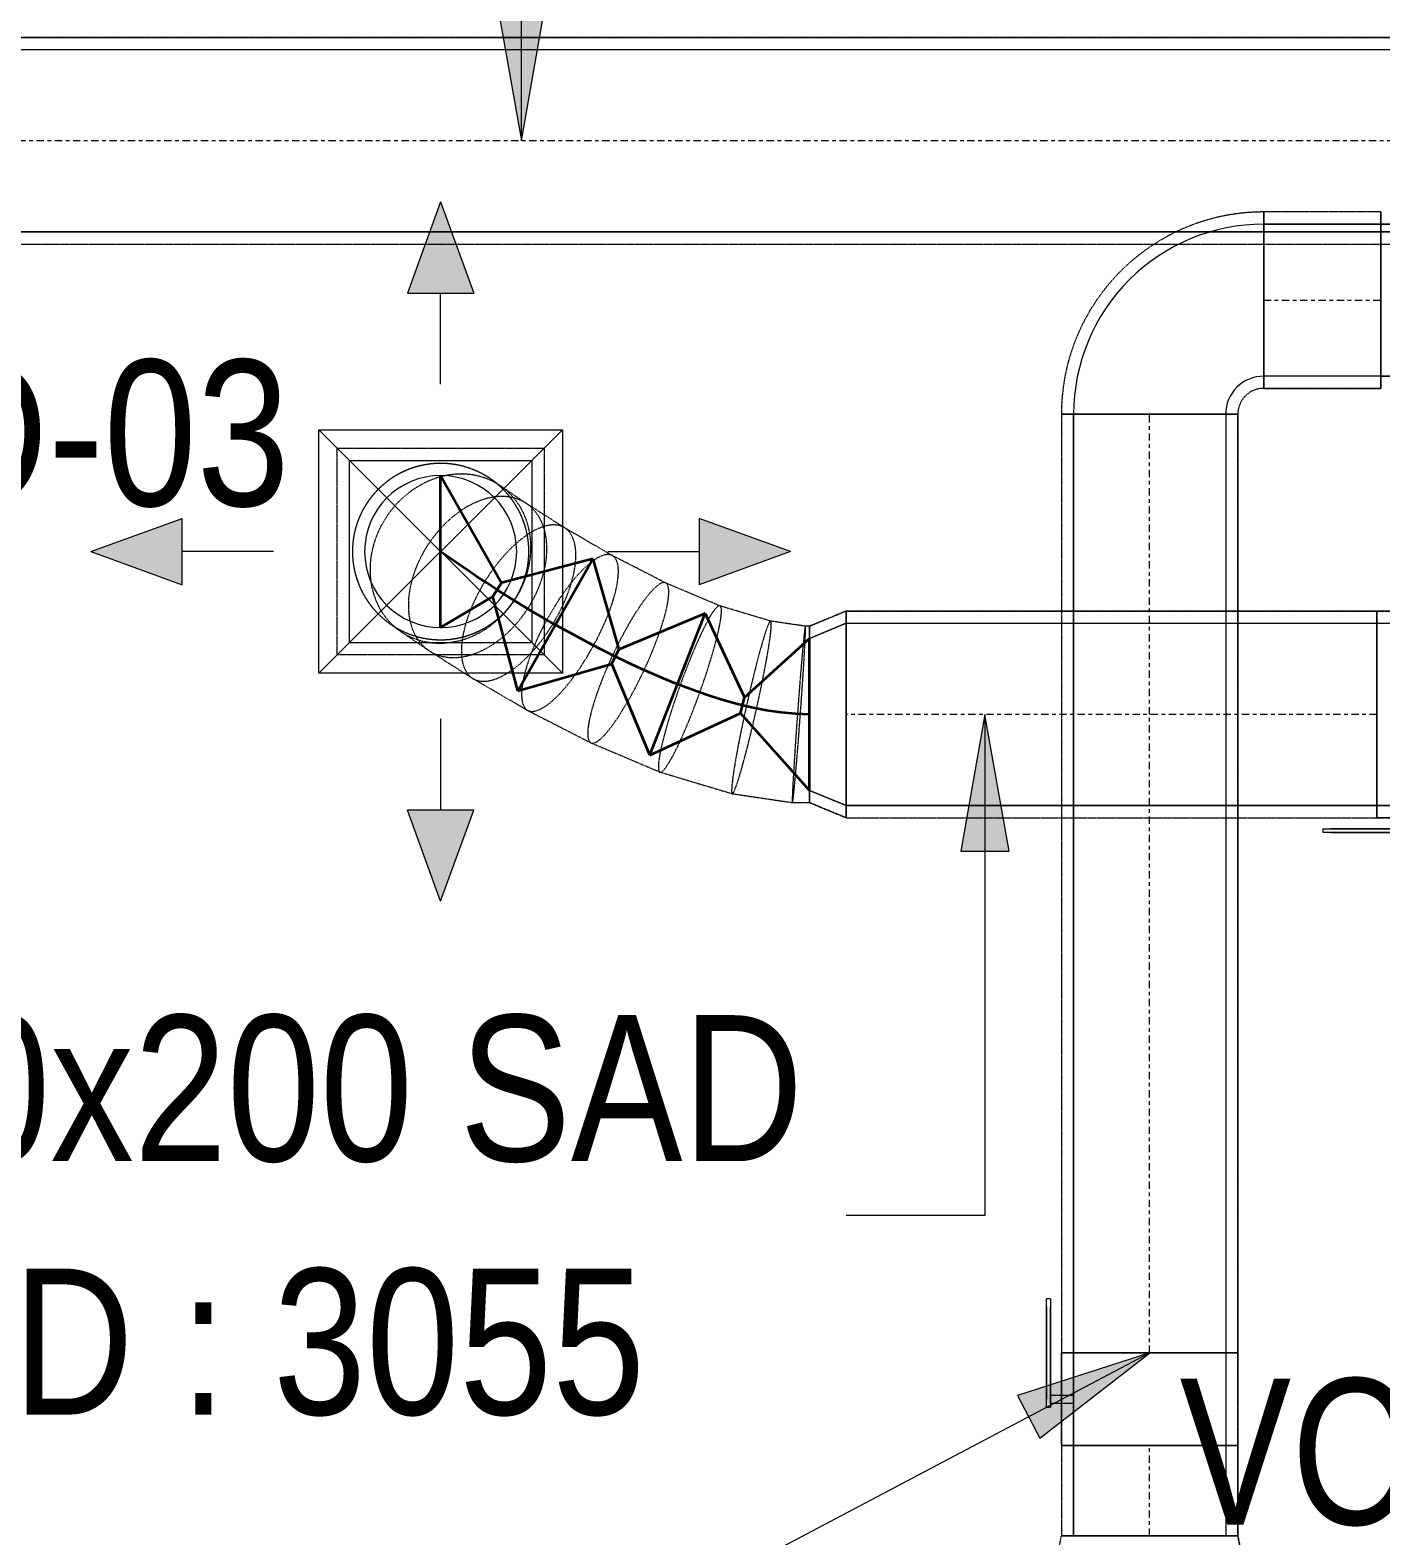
# Model space of a CAD drawing. Header units: inches. Extents: x -83664 to 20107, y -47222 to 19398.
# Drawn here: x -8122 to -5902, y -5549 to -3073 of the extents above; entities that cross this region are included whole.
import ezdxf

# ---------------------------------------------------------------- set-up
doc = ezdxf.new("R2010")
doc.units = ezdxf.units.IN
doc.header["$MEASUREMENT"] = 0
doc.linetypes.add('Center', pattern=[29.999999, 12, -6, 6, -6])
doc.linetypes.add('Hidden 0_50', pattern=[1.0584, 0.5292, -0.5292])
for name, color, linetype, lineweight in [('A-DETL-GENF', 7, 'Continuous', 9), ('G-ANNO-TEXT', 7, 'Continuous', 9), ('M-HVAC-CDFF', 7, 'Continuous', 9), ('M-HVAC-DUCT-CNTR', 7, 'Center', 9), ('M-HVAC-DUCT-IDEN', 7, 'Continuous', 18)]:
    doc.layers.add(name, color=color, linetype=linetype, lineweight=lineweight)
doc.layers.add('M-HVAC-DUCT', color=7, linetype='Continuous', lineweight=9, true_color=0xffe97f)
doc.layers.add('M-HVAC-DUCT-PATT', color=7, linetype='Continuous', lineweight=35, true_color=0x007f00)
doc.styles.add('Arial Narrow_21', font='ARIALN.TTF', dxfattribs={"height": 240})

# ---------------------------------------------------------------- blocks, each defined once
blk = doc.blocks.new('GCE-AT-Supply Air Rectangular Diffuser - 300x300-6788639-FIRST FLOOR AC CONDITIONING LAYOUT - PART A')
at = {"layer": 'A-DETL-GENF', "true_color": 0xff7f00}
for points in [[(54.6, 425), (0, 575), (-54.6, 425)], [(-425, -54.6), (-425, 54.6), (-575, 0)], [(425, -54.6), (575, 0), (425, 54.6)], [(0, -575), (54.6, -425), (-54.6, -425)]]:
    blk.add_hatch(color=30, dxfattribs=at).paths.add_polyline_path(points)
at = {"layer": 'A-DETL-GENF', "color": 30, "true_color": 0xff7f00}
for p, q in [((0, 575), (-54.6, 425)), ((0, 575), (54.6, 425)), ((-54.6, 425), (54.6, 425)), ((0, 275), (0, 425)), ((-200, -200), (200, 200)), ((-200, 200), (200, -200)), ((-200, -200), (-200, 200)), ((-200, 200), (200, 200)), ((200, 200), (200, -200)), ((-575, 0), (-425, 54.6)), ((-425, -54.6), (-425, 54.6)), ((425, 54.6), (425, -54.6)), ((575, 0), (425, 54.6)), ((-575, 0), (-425, -54.6)), ((275, 0), (425, 0)), ((-275, 0), (-425, 0)), ((575, 0), (425, -54.6)), ((200, -200), (-200, -200)), ((0, -275), (0, -425)), ((54.6, -425), (-54.6, -425)), ((0, -575), (-54.6, -425)), ((0, -575), (54.6, -425))]:
    blk.add_line(p, q, dxfattribs=at)
blk = doc.blocks.new('M_Rectangular to Round Transition - Angle - 45 Degree-7442407-FIRST FLOOR AC CONDITIONING LAYOUT - PART A')
at = {"layer": 'M-HVAC-DUCT', "color": 30, "true_color": 0xff7f00}
for p, q in [((0, 150), (60.4, 125)), ((60.4, 125), (0, 150)), ((0, 150), (0, -150)), ((0, -150), (0, 150)), ((60.4, 0), (60.4, 125)), ((60.4, 0), (60.4, 125)), ((60.4, -125), (60.4, 0)), ((60.4, -125), (60.4, 0)), ((0, -150), (60.4, -125)), ((60.4, -125), (0, -150))]:
    blk.add_line(p, q, dxfattribs=at)
blk = doc.blocks.new('M_Rectangular to Round Transition - Angle - 45 Degree-7600494-FIRST FLOOR AC CONDITIONING LAYOUT - PART A')
at = {"layer": 'M-HVAC-DUCT', "color": 30, "true_color": 0xff7f00}
for p, q in [((160335, 87412.4), (160335, 87712.4)), ((160335, 87712.4), (160635, 87712.4)), ((160635, 87712.4), (160635, 87412.4)), ((160635, 87412.4), (160335, 87412.4))]:
    blk.add_line(p, q, dxfattribs=at)
for start, end in [(90, 180), (0, 90), (180, 270), (270, 0)]:
    blk.add_arc((160485, 87562.4), 125, start, end, dxfattribs=at)
blk = doc.blocks.new('TEMW-ME-DMP-Volume Control Damper - Standard-7399628-FIRST FLOOR AC CONDITIONING LAYOUT - PART A')
at = {"layer": 'M-HVAC-DUCT', "color": 30, "true_color": 0xff7f00}
for p, q in [((-165.1, 188.1), (-165.1, 194.4)), ((-152.4, 194.4), (-165.1, 194.4)), ((-165.1, 188.1), (-152.4, 188.1)), ((0, 194.4), (-152.4, 194.4)), ((-152.4, 194.4), (0, 194.4)), ((0, 188.1), (-152.4, 188.1)), ((-152.4, 188.1), (0, 188.1)), ((-6.4, 150), (-6.4, 188.1)), ((6.3, 188.1), (-6.4, 188.1)), ((6.3, 188.1), (-6.4, 188.1)), ((12.7, 194.4), (0, 194.4)), ((0, 188.1), (12.7, 188.1)), ((6.3, 188.1), (6.3, 150)), ((12.7, 194.4), (12.7, 188.1)), ((-76.2, 150), (-76.2, -150)), ((-76.2, -150), (-76.2, 150)), ((76.2, 150), (-76.2, 150)), ((-76.2, 150), (76.2, 150)), ((-76.2, 150), (76.2, 150)), ((-6.4, 150), (6.3, 150)), ((-6.4, 150), (6.3, 150)), ((76.2, 150), (76.2, -150)), ((76.2, -150), (76.2, 150)), ((-76.2, -150), (76.2, -150)), ((-76.2, -150), (76.2, -150)), ((-76.2, -150), (76.2, -150))]:
    blk.add_line(p, q, dxfattribs=at)
blk = doc.blocks.new('M_Rectangular Elbow - Radius - 0_75 W-7399454-FIRST FLOOR AC CONDITIONING LAYOUT - PART A')
at = {"layer": 'M-HVAC-DUCT', "color": 6, "true_color": 0xff00ff}
for p, q in [((-125, 187.5), (125, 187.5)), ((125, 187.5), (-125, 187.5)), ((-187.5, 125), (-187.5, -125)), ((-187.5, -125), (-187.5, 125))]:
    blk.add_line(p, q, dxfattribs=at)
for radius in [62.5, 62.5, 312.5, 312.5]:
    blk.add_arc((-187.5, 187.5), radius, 270, 0, dxfattribs=at)
blk = doc.blocks.new('M_Rectangular to Round Transition - Angle - 45 Degree-7596063-FIRST FLOOR AC CONDITIONING LAYOUT - PART A')
at = {"layer": 'M-HVAC-DUCT', "color": 6, "true_color": 0xff00ff}
for p, q in [((0, 125), (62.5, 125)), ((62.5, 125), (0, 125)), ((0, 125), (0, -125)), ((0, -125), (0, 125)), ((62.5, 0), (62.5, 125)), ((62.5, 0), (62.5, 125)), ((62.5, -125), (62.5, 0)), ((62.5, -125), (62.5, 0)), ((0, -125), (62.5, -125)), ((62.5, -125), (0, -125))]:
    blk.add_line(p, q, dxfattribs=at)
blk = doc.blocks.new('TEMW-ME-DMP-Volume Control Damper - Standard-7399624-FIRST FLOOR AC CONDITIONING LAYOUT - PART A')
at = {"layer": 'M-HVAC-DUCT', "color": 6, "true_color": 0xff00ff}
for p, q in [((-165.1, 163.1), (-165.1, 169.45)), ((-152.4, 169.45), (-165.1, 169.45)), ((-165.1, 163.1), (-152.4, 163.1)), ((0, 169.45), (-152.4, 169.45)), ((-152.4, 169.45), (0, 169.45)), ((0, 163.1), (-152.4, 163.1)), ((-152.4, 163.1), (0, 163.1)), ((-6.35, 125), (-6.35, 163.1)), ((6.35, 163.1), (-6.35, 163.1)), ((6.35, 163.1), (-6.35, 163.1)), ((12.7, 169.45), (0, 169.45)), ((0, 163.1), (12.7, 163.1)), ((6.35, 163.1), (6.35, 125)), ((12.7, 169.45), (12.7, 163.1)), ((-76.2, 125), (-76.2, -125)), ((-76.2, -125), (-76.2, 125)), ((76.2, 125), (-76.2, 125)), ((-76.2, 125), (76.2, 125)), ((-76.2, 125), (76.2, 125)), ((-6.35, 125), (6.35, 125)), ((-6.35, 125), (6.35, 125)), ((76.2, 125), (76.2, -125)), ((76.2, -125), (76.2, 125)), ((-76.2, -125), (76.2, -125)), ((-76.2, -125), (76.2, -125)), ((-76.2, -125), (76.2, -125))]:
    blk.add_line(p, q, dxfattribs=at)
blk = doc.blocks.new('TEMW-SMBZ-HO-BM-HVAC-00002_rvt-1-FIRST FLOOR AC CONDITIONING LAYOUT - PART A')
at = {"layer": 'M-HVAC-DUCT', "color": 6, "linetype": 'Hidden 0_50', "true_color": 0xff00ff}
for p, q in [((146716.8, 95287.1), (138796.8, 95287.1)), ((138796.8, 95287.1), (146716.8, 95287.1)), ((145362, 94710), (145362, 95000)), ((145362, 95000), (145362, 94710)), ((145554.5, 95000), (145362, 95000)), ((145554.5, 95000), (145362, 95000)), ((145362, 94710), (145362, 95000)), ((145362, 95000), (145362, 94710)), ((145554.5, 94710), (145554.5, 95000)), ((145554.5, 95000), (145554.5, 94710)), ((145554.5, 94710), (145554.5, 95000)), ((145554.5, 95000), (145554.5, 94710)), ((138796.8, 94947.1), (146716.8, 94947.1)), ((138796.8, 94947.1), (146716.8, 94947.1)), ((145362, 94710), (145554.5, 94710)), ((145554.5, 94710), (145362, 94710)), ((145319.5, 94667.5), (145029.5, 94667.5)), ((145029.5, 94667.5), (145319.5, 94667.5)), ((145029.5, 94667.5), (145029.5, 93124)), ((145029.5, 94667.5), (145029.5, 93124)), ((145029.5, 94667.5), (145319.5, 94667.5)), ((145319.5, 94667.5), (145029.5, 94667.5)), ((145319.5, 93124), (145319.5, 94667.5)), ((145319.5, 94667.5), (145319.5, 93124)), ((145319.5, 93124), (145029.5, 93124)), ((145029.5, 93124), (145319.5, 93124)), ((145319.5, 93124), (145029.5, 93124)), ((145029.5, 93124), (145029.5, 92971.6)), ((145029.5, 92971.6), (145029.5, 93124)), ((145029.5, 93124), (145319.5, 93124)), ((145319.5, 92971.6), (145319.5, 93124)), ((145319.5, 93124), (145319.5, 92971.6)), ((145029.5, 92971.6), (145319.5, 92971.6)), ((145319.5, 92971.6), (145029.5, 92971.6)), ((145319.5, 92971.6), (145029.5, 92971.6)), ((145029.5, 92971.6), (145319.5, 92971.6)), ((145029.5, 92971.6), (145029.5, 92823.2)), ((145029.5, 92971.6), (145029.5, 92823.2)), ((145319.5, 92823.2), (145319.5, 92971.6)), ((145319.5, 92971.6), (145319.5, 92823.2)), ((144954.5, 92448.2), (145029.5, 92823.2)), ((144954.5, 92448.2), (145029.5, 92823.2)), ((145319.5, 92823.2), (145029.5, 92823.2)), ((145029.5, 92823.2), (145319.5, 92823.2)), ((145319.5, 92823.2), (145029.5, 92823.2)), ((145029.5, 92823.2), (145319.5, 92823.2)), ((145394.5, 92448.2), (145319.5, 92823.2)), ((145319.5, 92823.2), (145394.5, 92448.2))]:
    blk.add_line(p, q, dxfattribs=at)
at = {"layer": 'M-HVAC-DUCT', "color": 6, "true_color": 0xff00ff}
for p, q in [((138796.8, 95267.1), (146716.8, 95267.1)), ((138796.8, 95267.1), (146716.8, 95267.1)), ((145362, 94980), (145362, 94730)), ((145362, 94730), (145362, 94980)), ((145362, 94980), (145554.5, 94980)), ((145554.5, 94980), (145362, 94980)), ((145554.5, 94980), (145554.5, 94730)), ((145554.5, 94730), (145554.5, 94980)), ((146716.8, 94967.1), (138796.8, 94967.1)), ((138796.8, 94967.1), (146716.8, 94967.1)), ((145554.5, 94730), (145362, 94730)), ((145554.5, 94730), (145362, 94730)), ((145049.5, 94667.5), (145299.5, 94667.5)), ((145299.5, 94667.5), (145049.5, 94667.5)), ((145049.5, 93124), (145049.5, 94667.5)), ((145049.5, 94667.5), (145049.5, 93124)), ((145299.5, 94667.5), (145299.5, 93124)), ((145299.5, 94667.5), (145299.5, 93124)), ((145049.5, 93124), (145299.5, 93124)), ((145299.5, 93124), (145049.5, 93124)), ((145049.5, 92971.6), (145299.5, 92971.6)), ((145299.5, 92971.6), (145049.5, 92971.6)), ((145049.5, 92823.2), (145049.5, 92971.6)), ((145049.5, 92971.6), (145049.5, 92823.2)), ((145299.5, 92971.6), (145299.5, 92823.2)), ((145299.5, 92971.6), (145299.5, 92823.2)), ((145049.5, 92823.2), (145299.5, 92823.2)), ((145299.5, 92823.2), (145049.5, 92823.2))]:
    blk.add_line(p, q, dxfattribs=at)
at = {"layer": 'M-HVAC-DUCT', "color": 30, "linetype": 'Hidden 0_50', "true_color": 0xff7f00}
for p, q in [((143839.1, 94611.6), (144179.1, 94611.6)), ((143839.1, 94271.6), (143839.1, 94611.6)), ((144179.1, 94611.6), (144179.1, 94271.6)), ((144109, 94548.4), (144093.2, 94559.7)), ((144150.4, 94520.4), (144107.1, 94549.8)), ((144213.2, 94480.5), (144148.7, 94521.5)), ((144291.6, 94434.8), (144212.2, 94481.1)), ((144379.1, 94390), (144291, 94435.2)), ((144468.1, 94352.3), (144378.7, 94390.1)), ((144551.6, 94327.3), (144467.9, 94352.4)), ((144608.6, 94318.9), (144551.5, 94327.3)), ((144675.7, 94343.9), (144615.3, 94318.9)), ((144615.3, 94318.9), (144675.7, 94343.9)), ((144675.7, 94343.9), (144675.7, 94003.9)), ((144675.7, 94003.9), (144675.7, 94343.9)), ((145548.1, 94343.9), (144675.7, 94343.9)), ((144675.7, 94343.9), (145548.1, 94343.9)), ((144675.7, 94343.9), (144675.7, 94003.9)), ((144675.7, 94003.9), (144675.7, 94343.9)), ((145548.1, 94343.9), (145548.1, 94003.9)), ((145548.1, 94003.9), (145548.1, 94343.9)), ((145700.5, 94343.9), (145548.1, 94343.9)), ((145548.1, 94343.9), (145548.1, 94003.9)), ((145548.1, 94003.9), (145548.1, 94343.9)), ((145548.1, 94343.9), (145700.5, 94343.9)), ((143925, 94323.5), (143941.5, 94311.7)), ((143943.4, 94310.4), (143989.4, 94279.1)), ((144615.3, 94318.9), (144608.6, 94318.9)), ((144615.3, 94028.9), (144615.3, 94318.9)), ((144615.3, 94028.9), (144615.3, 94318.9)), ((144615.3, 94318.9), (144615.3, 94173.9)), ((144615.3, 94318.9), (144615.3, 94173.9)), ((143991, 94278.1), (144061.4, 94233.3)), ((144179.1, 94271.6), (143839.1, 94271.6)), ((144062.4, 94232.7), (144151.8, 94180.7)), ((144152.4, 94180.3), (144255.8, 94127.3)), ((144615.3, 94173.9), (144615.3, 94028.9)), ((144615.3, 94173.9), (144615.3, 94028.9)), ((144256.2, 94127.1), (144369.5, 94079.2)), ((144369.7, 94079.1), (144488.4, 94043.5)), ((144488.5, 94043.5), (144587.3, 94028.9)), ((144587.3, 94028.9), (144615.3, 94028.9)), ((144675.7, 94003.9), (144615.3, 94028.9)), ((144615.3, 94028.9), (144675.7, 94003.9)), ((144675.7, 94003.9), (145548.1, 94003.9)), ((144675.7, 94003.9), (145548.1, 94003.9)), ((145548.1, 94003.9), (145700.5, 94003.9)), ((145700.5, 94003.9), (145548.1, 94003.9))]:
    blk.add_line(p, q, dxfattribs=at)
at = {"layer": 'M-HVAC-DUCT', "color": 30, "true_color": 0xff7f00}
for p, q in [((144675.7, 94023.9), (144675.7, 94323.9)), ((144675.7, 94323.9), (144675.7, 94023.9)), ((144675.7, 94323.9), (145548.1, 94323.9)), ((144675.7, 94323.9), (145548.1, 94323.9)), ((145548.1, 94023.9), (145548.1, 94323.9)), ((145548.1, 94323.9), (145548.1, 94023.9)), ((145548.1, 94023.9), (144675.7, 94023.9)), ((144675.7, 94023.9), (145548.1, 94023.9))]:
    blk.add_line(p, q, dxfattribs=at)
at = {"layer": 'M-HVAC-DUCT', "color": 6, "linetype": 'Hidden 0_50', "true_color": 0xff00ff}
for radius in [332.5, 332.5, 42.5, 42.5]:
    blk.add_arc((145362, 94667.5), radius, 90, 180, dxfattribs=at)
at = {"layer": 'M-HVAC-DUCT', "color": 30, "linetype": 'Hidden 0_50', "true_color": 0xff7f00}
for start, end in [(60.9587, 240.9587), (90, 180), (0, 90), (240.9587, 60.9587), (180, 270), (270, 0)]:
    blk.add_arc((144009.1, 94441.6), 145, start, end, dxfattribs=at)
for points in [[(144079.5, 94568.4), (144068.4, 94574.5), (144044.7, 94583.9), (144006.6, 94588.2), (143968.8, 94582.6), (143933.6, 94567.4), (143903.7, 94543.6), (143880.9, 94512.8), (143866.8, 94477.2), (143862.4, 94439.1), (143868.1, 94401.3), (143883.3, 94366.1), (143907.1, 94336.2), (143927.6, 94321), (143938.7, 94314.8)], [(144097.1, 94555.8), (144087.4, 94561), (144066.4, 94568.4), (144032, 94570.2), (143997.2, 94562.4), (143964.3, 94545.5), (143935.5, 94520.8), (143912.9, 94490), (143897.9, 94455), (143891.6, 94418.4), (143894.4, 94382.5), (143906.2, 94349.9), (143926, 94322.7), (143943.7, 94309.5), (143953.4, 94304.3)], [(143938.7, 94314.8), (143949.8, 94308.7), (143973.5, 94299.3), (144011.5, 94294.9), (144049.4, 94300.6), (144084.5, 94315.8), (144114.5, 94339.6), (144137.3, 94370.4), (144151.4, 94406), (144155.7, 94444), (144150.1, 94481.9), (144134.9, 94517), (144111, 94547), (144090.6, 94562.2), (144079.5, 94568.4)], [(143953.4, 94304.3), (143963.1, 94299.2), (143984.1, 94291.7), (144018.5, 94290), (144053.3, 94297.8), (144086.2, 94314.6), (144114.9, 94339.3), (144137.6, 94370.2), (144152.5, 94405.2), (144158.8, 94441.8), (144156, 94477.7), (144144.3, 94510.3), (144124.5, 94537.5), (144106.8, 94550.7), (144097.1, 94555.8)], [(144142.6, 94524.9), (144134.9, 94528.7), (144118, 94533.4), (144089.2, 94531.3), (144059.2, 94520.3), (144029.9, 94501), (144003.3, 94474.8), (143981.2, 94443.6), (143965.2, 94409.3), (143956.3, 94374.4), (143955.2, 94341.2), (143961.9, 94312), (143975.9, 94288.8), (143989.5, 94278.4), (143997.2, 94274.6)], [(143997.2, 94274.6), (144004.9, 94270.8), (144021.8, 94266.2), (144050.6, 94268.2), (144080.6, 94279.3), (144109.9, 94298.5), (144136.5, 94324.7), (144158.5, 94356), (144174.5, 94390.2), (144183.4, 94425.1), (144184.5, 94458.3), (144177.9, 94487.5), (144163.8, 94510.7), (144150.2, 94521.1), (144142.6, 94524.9)], [(144209, 94482.7), (144203.6, 94485), (144191.4, 94486.7), (144169.2, 94480.4), (144144.9, 94465.7), (144120.1, 94443.6), (144096.5, 94415.6), (144075.6, 94383.5), (144058.9, 94349.7), (144047.6, 94316.3), (144042.4, 94285.8), (144043.6, 94260), (144051.3, 94240.9), (144060.3, 94233.4), (144065.6, 94231.1)], [(144065.6, 94231.1), (144070.9, 94228.8), (144083.2, 94227.1), (144105.3, 94233.4), (144129.6, 94248.1), (144154.4, 94270.2), (144178.1, 94298.2), (144199, 94330.3), (144215.6, 94364.1), (144226.9, 94397.5), (144232.2, 94428), (144230.9, 94453.8), (144223.3, 94472.9), (144214.3, 94480.4), (144209, 94482.7)], [(144289.5, 94435.8), (144285.8, 94437.2), (144277, 94436.9), (144260, 94427.6), (144240.3, 94410.2), (144219.4, 94385.8), (144198.7, 94356.1), (144179.5, 94323.1), (144163.2, 94289), (144150.9, 94256.2), (144143.4, 94227), (144141.3, 94203.2), (144144.6, 94186.6), (144150.3, 94181), (144154, 94179.7)], [(144154, 94179.7), (144157.6, 94178.3), (144166.4, 94178.7), (144183.5, 94187.9), (144203.1, 94205.3), (144224, 94229.7), (144244.7, 94259.4), (144263.9, 94292.5), (144280.2, 94326.5), (144292.5, 94359.3), (144300, 94388.5), (144302.2, 94412.3), (144298.8, 94428.9), (144293.1, 94434.5), (144289.5, 94435.8)], [(144378.1, 94390.4), (144375.6, 94391.1), (144369.4, 94389.4), (144356.5, 94378.1), (144340.9, 94358.6), (144323.7, 94332.2), (144306.1, 94300.9), (144289.3, 94266.7), (144274.4, 94231.9), (144262.4, 94199), (144254.2, 94170.1), (144250.3, 94147.2), (144251, 94132), (144254.4, 94127.5), (144256.9, 94126.8)], [(144256.9, 94126.8), (144259.3, 94126.1), (144265.5, 94127.8), (144278.4, 94139.2), (144294, 94158.7), (144311.2, 94185), (144328.8, 94216.3), (144345.6, 94250.5), (144360.5, 94285.3), (144372.5, 94318.3), (144380.7, 94347.1), (144384.6, 94370), (144383.9, 94385.3), (144380.5, 94389.7), (144378.1, 94390.4)], [(144467.7, 94352.4), (144466.2, 94352.8), (144462.1, 94350.2), (144453, 94337.2), (144441.5, 94316), (144428.5, 94287.9), (144414.9, 94254.9), (144401.5, 94219.2), (144389.3, 94183.3), (144379.1, 94149.6), (144371.6, 94120.4), (144367.3, 94097.7), (144366.5, 94083.1), (144368.4, 94079.3), (144369.9, 94079)], [(144369.9, 94079), (144371.4, 94078.7), (144375.5, 94081.3), (144384.6, 94094.2), (144396.1, 94115.5), (144409.1, 94143.6), (144422.7, 94176.6), (144436.1, 94212.2), (144448.3, 94248.1), (144458.5, 94281.8), (144466, 94311), (144470.3, 94333.7), (144471.1, 94348.4), (144469.2, 94352.1), (144467.7, 94352.4)], [(144551.5, 94327.3), (144550.7, 94327.4), (144548.5, 94324.3), (144543.2, 94310.2), (144536.4, 94287.6), (144528.4, 94258), (144519.8, 94223.5), (144511.3, 94186.3), (144503.3, 94149.2), (144496.5, 94114.4), (144491.3, 94084.6), (144488.1, 94061.6), (144487, 94047), (144487.7, 94043.6), (144488.5, 94043.5)], [(144488.5, 94043.5), (144489.3, 94043.4), (144491.5, 94046.5), (144496.8, 94060.6), (144503.6, 94083.3), (144511.6, 94112.8), (144520.2, 94147.4), (144528.7, 94184.5), (144536.7, 94221.7), (144543.5, 94256.4), (144548.7, 94286.3), (144551.9, 94309.3), (144553, 94323.8), (144552.2, 94327.3), (144551.5, 94327.3)], [(144608.6, 94318.9), (144608.4, 94318.9), (144607.7, 94315.6), (144606.1, 94300.9), (144603.8, 94277.6), (144601.2, 94247.2), (144598.4, 94211.9), (144595.5, 94173.9), (144592.8, 94136), (144590.5, 94100.6), (144588.6, 94070.2), (144587.4, 94046.9), (144586.9, 94032.2), (144587.1, 94028.9), (144587.3, 94028.9)], [(144587.3, 94028.9), (144587.6, 94028.9), (144588.2, 94032.2), (144589.9, 94046.9), (144592.1, 94070.2), (144594.7, 94100.6), (144597.6, 94136), (144600.4, 94173.9), (144603.1, 94211.9), (144605.5, 94247.2), (144607.3, 94277.6), (144608.5, 94300.9), (144609, 94315.6), (144608.8, 94318.9), (144608.6, 94318.9)]]:
    blk.add_open_spline(points, degree=3, dxfattribs=at)
at = {"layer": 'M-HVAC-DUCT-CNTR', "color": 6, "true_color": 0xff00ff}
for p, q in [((146716.8, 95117.1), (138796.8, 95117.1)), ((145362, 94855), (145554.5, 94855)), ((145174.5, 93124), (145174.5, 94667.5)), ((145174.5, 92823.2), (145174.5, 92971.6))]:
    blk.add_line(p, q, dxfattribs=at)
at = {"layer": 'M-HVAC-DUCT-CNTR', "color": 30, "true_color": 0xff7f00}
blk.add_line((145548.1, 94173.9), (144675.7, 94173.9), dxfattribs=at)
at = {"layer": 'M-HVAC-DUCT-CNTR', "color": 30, "linetype": 'Continuous', "lineweight": 35, "true_color": 0xff7f00}
blk.add_open_spline([(144615.3, 94173.9), (144374, 94173.9), (144009.1, 94441.6), (144009.1, 94441.6)], degree=3, dxfattribs=at)
at = {"layer": 'M-HVAC-DUCT-PATT', "color": 30, "true_color": 0xff7f00}
for p, q in [((144009.1, 94316.6), (144009.1, 94566.6)), ((144009.1, 94566.6), (144108.9, 94390.2)), ((144259.4, 94429.9), (144108.9, 94390.2)), ((144135.7, 94212.7), (144259.4, 94429.9)), ((144135.7, 94212.7), (144259.4, 94429.9)), ((144259.4, 94429.9), (144302.1, 94280.7)), ((144094.7, 94368), (144108.9, 94390.2)), ((144009.1, 94316.6), (144094.7, 94368)), ((144135.7, 94212.7), (144094.7, 94368)), ((144444.1, 94339.9), (144302.1, 94280.7)), ((144352.9, 94107.1), (144444.1, 94339.9)), ((144352.9, 94107.1), (144444.1, 94339.9)), ((144444.1, 94339.9), (144508.6, 94201.8)), ((144290.5, 94257), (144302.1, 94280.7)), ((144615.3, 94298.9), (144508.6, 94201.8)), ((144615.3, 94048.9), (144615.3, 94298.9)), ((144615.3, 94048.9), (144615.3, 94298.9)), ((144135.7, 94212.7), (144290.5, 94257)), ((144352.9, 94107.1), (144290.5, 94257)), ((144502.2, 94176.2), (144508.6, 94201.8)), ((144352.9, 94107.1), (144502.2, 94176.2)), ((144615.3, 94048.9), (144502.2, 94176.2))]:
    blk.add_line(p, q, dxfattribs=at)
at = {"layer": 'M-HVAC-CDFF', "color": 6, "linetype": 'Hidden 0_50', "lineweight": 9, "true_color": 0xff00ff}
blk.add_blockref('GCE-AT-Supply Air Rectangular Diffuser - 300x300-6788639-FIRST FLOOR AC CONDITIONING LAYOUT - PART A', (144009.1, 94441.6), dxfattribs=at)
at = {"layer": 'M-HVAC-DUCT', "color": 6, "linetype": 'Hidden 0_50', "lineweight": 9, "true_color": 0xff00ff, "rotation": 180}
for name, p in [('M_Rectangular Elbow - Radius - 0_75 W-7399454-FIRST FLOOR AC CONDITIONING LAYOUT - PART A', (145174.5, 94855)), ('M_Rectangular to Round Transition - Angle - 45 Degree-7442407-FIRST FLOOR AC CONDITIONING LAYOUT - PART A', (144675.7, 94173.9))]:
    blk.add_blockref(name, p, dxfattribs=at)
at = {"layer": 'M-HVAC-DUCT', "color": 6, "linetype": 'Hidden 0_50', "lineweight": 9, "true_color": 0xff00ff}
for name, p in [('M_Rectangular to Round Transition - Angle - 45 Degree-7596063-FIRST FLOOR AC CONDITIONING LAYOUT - PART A', (145554.5, 94855)), ('M_Rectangular to Round Transition - Angle - 45 Degree-7600494-FIRST FLOOR AC CONDITIONING LAYOUT - PART A', (-16475.9, 6879.2))]:
    blk.add_blockref(name, p, dxfattribs=at)
at = {"layer": 'M-HVAC-DUCT', "color": 6, "linetype": 'Hidden 0_50', "lineweight": 9, "true_color": 0xff00ff, "extrusion": (0, 0, -1)}
for name, p, rotation in [('TEMW-ME-DMP-Volume Control Damper - Standard-7399628-FIRST FLOOR AC CONDITIONING LAYOUT - PART A', (-145624.3, 94173.9), 180), ('TEMW-ME-DMP-Volume Control Damper - Standard-7399624-FIRST FLOOR AC CONDITIONING LAYOUT - PART A', (-145174.5, 93047.8), 270)]:
    blk.add_blockref(name, p, dxfattribs=dict(at, rotation=rotation))
blk = doc.blocks.new('TEMW-SMBZ-HO-BM-HVAC-00002_rvt-2-FIRST FLOOR AC CONDITIONING LAYOUT - PART A')
at = {"layer": 'M-HVAC-DUCT', "color": 6, "linetype": 'Hidden 0_50', "true_color": 0xff00ff}
for p, q in [((146716.8, 95287.1), (138796.8, 95287.1)), ((138796.8, 95287.1), (146716.8, 95287.1)), ((145362, 94710), (145362, 95000)), ((145362, 95000), (145362, 94710)), ((145554.5, 95000), (145362, 95000)), ((145554.5, 95000), (145362, 95000)), ((145362, 94710), (145362, 95000)), ((145362, 95000), (145362, 94710)), ((145554.5, 94710), (145554.5, 95000)), ((145554.5, 95000), (145554.5, 94710)), ((145554.5, 94710), (145554.5, 95000)), ((145554.5, 95000), (145554.5, 94710)), ((138796.8, 94947.1), (146716.8, 94947.1)), ((138796.8, 94947.1), (146716.8, 94947.1)), ((145362, 94710), (145554.5, 94710)), ((145554.5, 94710), (145362, 94710)), ((145319.5, 94667.5), (145029.5, 94667.5)), ((145029.5, 94667.5), (145319.5, 94667.5)), ((145029.5, 94667.5), (145029.5, 93124)), ((145029.5, 94667.5), (145029.5, 93124)), ((145029.5, 94667.5), (145319.5, 94667.5)), ((145319.5, 94667.5), (145029.5, 94667.5)), ((145319.5, 93124), (145319.5, 94667.5)), ((145319.5, 94667.5), (145319.5, 93124)), ((145319.5, 93124), (145029.5, 93124)), ((145029.5, 93124), (145319.5, 93124)), ((145319.5, 93124), (145029.5, 93124)), ((145029.5, 93124), (145029.5, 92971.6)), ((145029.5, 92971.6), (145029.5, 93124)), ((145029.5, 93124), (145319.5, 93124)), ((145319.5, 92971.6), (145319.5, 93124)), ((145319.5, 93124), (145319.5, 92971.6)), ((145029.5, 92971.6), (145319.5, 92971.6)), ((145319.5, 92971.6), (145029.5, 92971.6)), ((145319.5, 92971.6), (145029.5, 92971.6)), ((145029.5, 92971.6), (145319.5, 92971.6)), ((145029.5, 92971.6), (145029.5, 92823.2)), ((145029.5, 92971.6), (145029.5, 92823.2)), ((145319.5, 92823.2), (145319.5, 92971.6)), ((145319.5, 92971.6), (145319.5, 92823.2)), ((144954.5, 92448.2), (145029.5, 92823.2)), ((144954.5, 92448.2), (145029.5, 92823.2)), ((145319.5, 92823.2), (145029.5, 92823.2)), ((145029.5, 92823.2), (145319.5, 92823.2)), ((145319.5, 92823.2), (145029.5, 92823.2)), ((145029.5, 92823.2), (145319.5, 92823.2)), ((145394.5, 92448.2), (145319.5, 92823.2)), ((145319.5, 92823.2), (145394.5, 92448.2))]:
    blk.add_line(p, q, dxfattribs=at)
at = {"layer": 'M-HVAC-DUCT', "color": 6, "true_color": 0xff00ff}
for p, q in [((138796.8, 95267.1), (146716.8, 95267.1)), ((138796.8, 95267.1), (146716.8, 95267.1)), ((145362, 94980), (145362, 94730)), ((145362, 94730), (145362, 94980)), ((145362, 94980), (145554.5, 94980)), ((145554.5, 94980), (145362, 94980)), ((145554.5, 94980), (145554.5, 94730)), ((145554.5, 94730), (145554.5, 94980)), ((146716.8, 94967.1), (138796.8, 94967.1)), ((138796.8, 94967.1), (146716.8, 94967.1)), ((145554.5, 94730), (145362, 94730)), ((145554.5, 94730), (145362, 94730)), ((145049.5, 94667.5), (145299.5, 94667.5)), ((145299.5, 94667.5), (145049.5, 94667.5)), ((145049.5, 93124), (145049.5, 94667.5)), ((145049.5, 94667.5), (145049.5, 93124)), ((145299.5, 94667.5), (145299.5, 93124)), ((145299.5, 94667.5), (145299.5, 93124)), ((145049.5, 93124), (145299.5, 93124)), ((145299.5, 93124), (145049.5, 93124)), ((145049.5, 92971.6), (145299.5, 92971.6)), ((145299.5, 92971.6), (145049.5, 92971.6)), ((145049.5, 92823.2), (145049.5, 92971.6)), ((145049.5, 92971.6), (145049.5, 92823.2)), ((145299.5, 92971.6), (145299.5, 92823.2)), ((145299.5, 92971.6), (145299.5, 92823.2)), ((145049.5, 92823.2), (145299.5, 92823.2)), ((145299.5, 92823.2), (145049.5, 92823.2))]:
    blk.add_line(p, q, dxfattribs=at)
at = {"layer": 'M-HVAC-DUCT', "color": 30, "linetype": 'Hidden 0_50', "true_color": 0xff7f00}
for p, q in [((143839.1, 94611.6), (144179.1, 94611.6)), ((143839.1, 94271.6), (143839.1, 94611.6)), ((144179.1, 94611.6), (144179.1, 94271.6)), ((144109, 94548.4), (144093.2, 94559.7)), ((144150.4, 94520.4), (144107.1, 94549.8)), ((144213.2, 94480.5), (144148.7, 94521.5)), ((144291.6, 94434.8), (144212.2, 94481.1)), ((144379.1, 94390), (144291, 94435.2)), ((144468.1, 94352.3), (144378.7, 94390.1)), ((144551.6, 94327.3), (144467.9, 94352.4)), ((144608.6, 94318.9), (144551.5, 94327.3)), ((144675.7, 94343.9), (144615.3, 94318.9)), ((144615.3, 94318.9), (144675.7, 94343.9)), ((144675.7, 94343.9), (144675.7, 94003.9)), ((144675.7, 94003.9), (144675.7, 94343.9)), ((145548.1, 94343.9), (144675.7, 94343.9)), ((144675.7, 94343.9), (145548.1, 94343.9)), ((144675.7, 94343.9), (144675.7, 94003.9)), ((144675.7, 94003.9), (144675.7, 94343.9)), ((145548.1, 94343.9), (145548.1, 94003.9)), ((145548.1, 94003.9), (145548.1, 94343.9)), ((145700.5, 94343.9), (145548.1, 94343.9)), ((145548.1, 94343.9), (145548.1, 94003.9)), ((145548.1, 94003.9), (145548.1, 94343.9)), ((145548.1, 94343.9), (145700.5, 94343.9)), ((143925, 94323.5), (143941.5, 94311.7)), ((143943.4, 94310.4), (143989.4, 94279.1)), ((144615.3, 94318.9), (144608.6, 94318.9)), ((144615.3, 94028.9), (144615.3, 94318.9)), ((144615.3, 94028.9), (144615.3, 94318.9)), ((144615.3, 94318.9), (144615.3, 94173.9)), ((144615.3, 94318.9), (144615.3, 94173.9)), ((143991, 94278.1), (144061.4, 94233.3)), ((144179.1, 94271.6), (143839.1, 94271.6)), ((144062.4, 94232.7), (144151.8, 94180.7)), ((144152.4, 94180.3), (144255.8, 94127.3)), ((144615.3, 94173.9), (144615.3, 94028.9)), ((144615.3, 94173.9), (144615.3, 94028.9)), ((144256.2, 94127.1), (144369.5, 94079.2)), ((144369.7, 94079.1), (144488.4, 94043.5)), ((144488.5, 94043.5), (144587.3, 94028.9)), ((144587.3, 94028.9), (144615.3, 94028.9)), ((144675.7, 94003.9), (144615.3, 94028.9)), ((144615.3, 94028.9), (144675.7, 94003.9)), ((144675.7, 94003.9), (145548.1, 94003.9)), ((144675.7, 94003.9), (145548.1, 94003.9)), ((145548.1, 94003.9), (145700.5, 94003.9)), ((145700.5, 94003.9), (145548.1, 94003.9))]:
    blk.add_line(p, q, dxfattribs=at)
at = {"layer": 'M-HVAC-DUCT', "color": 30, "true_color": 0xff7f00}
for p, q in [((144675.7, 94023.9), (144675.7, 94323.9)), ((144675.7, 94323.9), (144675.7, 94023.9)), ((144675.7, 94323.9), (145548.1, 94323.9)), ((144675.7, 94323.9), (145548.1, 94323.9)), ((145548.1, 94023.9), (145548.1, 94323.9)), ((145548.1, 94323.9), (145548.1, 94023.9)), ((145548.1, 94023.9), (144675.7, 94023.9)), ((144675.7, 94023.9), (145548.1, 94023.9))]:
    blk.add_line(p, q, dxfattribs=at)
at = {"layer": 'M-HVAC-DUCT', "color": 6, "linetype": 'Hidden 0_50', "true_color": 0xff00ff}
for radius in [332.5, 332.5, 42.5, 42.5]:
    blk.add_arc((145362, 94667.5), radius, 90, 180, dxfattribs=at)
at = {"layer": 'M-HVAC-DUCT', "color": 30, "linetype": 'Hidden 0_50', "true_color": 0xff7f00}
for start, end in [(60.9587, 240.9587), (90, 180), (0, 90), (240.9587, 60.9587), (180, 270), (270, 0)]:
    blk.add_arc((144009.1, 94441.6), 145, start, end, dxfattribs=at)
for points in [[(144079.5, 94568.4), (144068.4, 94574.5), (144044.7, 94583.9), (144006.6, 94588.2), (143968.8, 94582.6), (143933.6, 94567.4), (143903.7, 94543.6), (143880.9, 94512.8), (143866.8, 94477.2), (143862.4, 94439.1), (143868.1, 94401.3), (143883.3, 94366.1), (143907.1, 94336.2), (143927.6, 94321), (143938.7, 94314.8)], [(144097.1, 94555.8), (144087.4, 94561), (144066.4, 94568.4), (144032, 94570.2), (143997.2, 94562.4), (143964.3, 94545.5), (143935.5, 94520.8), (143912.9, 94490), (143897.9, 94455), (143891.6, 94418.4), (143894.4, 94382.5), (143906.2, 94349.9), (143926, 94322.7), (143943.7, 94309.5), (143953.4, 94304.3)], [(143938.7, 94314.8), (143949.8, 94308.7), (143973.5, 94299.3), (144011.5, 94294.9), (144049.4, 94300.6), (144084.5, 94315.8), (144114.5, 94339.6), (144137.3, 94370.4), (144151.4, 94406), (144155.7, 94444), (144150.1, 94481.9), (144134.9, 94517), (144111, 94547), (144090.6, 94562.2), (144079.5, 94568.4)], [(143953.4, 94304.3), (143963.1, 94299.2), (143984.1, 94291.7), (144018.5, 94290), (144053.3, 94297.8), (144086.2, 94314.6), (144114.9, 94339.3), (144137.6, 94370.2), (144152.5, 94405.2), (144158.8, 94441.8), (144156, 94477.7), (144144.3, 94510.3), (144124.5, 94537.5), (144106.8, 94550.7), (144097.1, 94555.8)], [(144142.6, 94524.9), (144134.9, 94528.7), (144118, 94533.4), (144089.2, 94531.3), (144059.2, 94520.3), (144029.9, 94501), (144003.3, 94474.8), (143981.2, 94443.6), (143965.2, 94409.3), (143956.3, 94374.4), (143955.2, 94341.2), (143961.9, 94312), (143975.9, 94288.8), (143989.5, 94278.4), (143997.2, 94274.6)], [(143997.2, 94274.6), (144004.9, 94270.8), (144021.8, 94266.2), (144050.6, 94268.2), (144080.6, 94279.3), (144109.9, 94298.5), (144136.5, 94324.7), (144158.5, 94356), (144174.5, 94390.2), (144183.4, 94425.1), (144184.5, 94458.3), (144177.9, 94487.5), (144163.8, 94510.7), (144150.2, 94521.1), (144142.6, 94524.9)], [(144209, 94482.7), (144203.6, 94485), (144191.4, 94486.7), (144169.2, 94480.4), (144144.9, 94465.7), (144120.1, 94443.6), (144096.5, 94415.6), (144075.6, 94383.5), (144058.9, 94349.7), (144047.6, 94316.3), (144042.4, 94285.8), (144043.6, 94260), (144051.3, 94240.9), (144060.3, 94233.4), (144065.6, 94231.1)], [(144065.6, 94231.1), (144070.9, 94228.8), (144083.2, 94227.1), (144105.3, 94233.4), (144129.6, 94248.1), (144154.4, 94270.2), (144178.1, 94298.2), (144199, 94330.3), (144215.6, 94364.1), (144226.9, 94397.5), (144232.2, 94428), (144230.9, 94453.8), (144223.3, 94472.9), (144214.3, 94480.4), (144209, 94482.7)], [(144289.5, 94435.8), (144285.8, 94437.2), (144277, 94436.9), (144260, 94427.6), (144240.3, 94410.2), (144219.4, 94385.8), (144198.7, 94356.1), (144179.5, 94323.1), (144163.2, 94289), (144150.9, 94256.2), (144143.4, 94227), (144141.3, 94203.2), (144144.6, 94186.6), (144150.3, 94181), (144154, 94179.7)], [(144154, 94179.7), (144157.6, 94178.3), (144166.4, 94178.7), (144183.5, 94187.9), (144203.1, 94205.3), (144224, 94229.7), (144244.7, 94259.4), (144263.9, 94292.5), (144280.2, 94326.5), (144292.5, 94359.3), (144300, 94388.5), (144302.2, 94412.3), (144298.8, 94428.9), (144293.1, 94434.5), (144289.5, 94435.8)], [(144378.1, 94390.4), (144375.6, 94391.1), (144369.4, 94389.4), (144356.5, 94378.1), (144340.9, 94358.6), (144323.7, 94332.2), (144306.1, 94300.9), (144289.3, 94266.7), (144274.4, 94231.9), (144262.4, 94199), (144254.2, 94170.1), (144250.3, 94147.2), (144251, 94132), (144254.4, 94127.5), (144256.9, 94126.8)], [(144256.9, 94126.8), (144259.3, 94126.1), (144265.5, 94127.8), (144278.4, 94139.2), (144294, 94158.7), (144311.2, 94185), (144328.8, 94216.3), (144345.6, 94250.5), (144360.5, 94285.3), (144372.5, 94318.3), (144380.7, 94347.1), (144384.6, 94370), (144383.9, 94385.3), (144380.5, 94389.7), (144378.1, 94390.4)], [(144467.7, 94352.4), (144466.2, 94352.8), (144462.1, 94350.2), (144453, 94337.2), (144441.5, 94316), (144428.5, 94287.9), (144414.9, 94254.9), (144401.5, 94219.2), (144389.3, 94183.3), (144379.1, 94149.6), (144371.6, 94120.4), (144367.3, 94097.7), (144366.5, 94083.1), (144368.4, 94079.3), (144369.9, 94079)], [(144369.9, 94079), (144371.4, 94078.7), (144375.5, 94081.3), (144384.6, 94094.2), (144396.1, 94115.5), (144409.1, 94143.6), (144422.7, 94176.6), (144436.1, 94212.2), (144448.3, 94248.1), (144458.5, 94281.8), (144466, 94311), (144470.3, 94333.7), (144471.1, 94348.4), (144469.2, 94352.1), (144467.7, 94352.4)], [(144551.5, 94327.3), (144550.7, 94327.4), (144548.5, 94324.3), (144543.2, 94310.2), (144536.4, 94287.6), (144528.4, 94258), (144519.8, 94223.5), (144511.3, 94186.3), (144503.3, 94149.2), (144496.5, 94114.4), (144491.3, 94084.6), (144488.1, 94061.6), (144487, 94047), (144487.7, 94043.6), (144488.5, 94043.5)], [(144488.5, 94043.5), (144489.3, 94043.4), (144491.5, 94046.5), (144496.8, 94060.6), (144503.6, 94083.3), (144511.6, 94112.8), (144520.2, 94147.4), (144528.7, 94184.5), (144536.7, 94221.7), (144543.5, 94256.4), (144548.7, 94286.3), (144551.9, 94309.3), (144553, 94323.8), (144552.2, 94327.3), (144551.5, 94327.3)], [(144608.6, 94318.9), (144608.4, 94318.9), (144607.7, 94315.6), (144606.1, 94300.9), (144603.8, 94277.6), (144601.2, 94247.2), (144598.4, 94211.9), (144595.5, 94173.9), (144592.8, 94136), (144590.5, 94100.6), (144588.6, 94070.2), (144587.4, 94046.9), (144586.9, 94032.2), (144587.1, 94028.9), (144587.3, 94028.9)], [(144587.3, 94028.9), (144587.6, 94028.9), (144588.2, 94032.2), (144589.9, 94046.9), (144592.1, 94070.2), (144594.7, 94100.6), (144597.6, 94136), (144600.4, 94173.9), (144603.1, 94211.9), (144605.5, 94247.2), (144607.3, 94277.6), (144608.5, 94300.9), (144609, 94315.6), (144608.8, 94318.9), (144608.6, 94318.9)]]:
    blk.add_open_spline(points, degree=3, dxfattribs=at)
at = {"layer": 'M-HVAC-DUCT-CNTR', "color": 6, "true_color": 0xff00ff}
for p, q in [((146716.8, 95117.1), (138796.8, 95117.1)), ((145362, 94855), (145554.5, 94855)), ((145174.5, 93124), (145174.5, 94667.5)), ((145174.5, 92823.2), (145174.5, 92971.6))]:
    blk.add_line(p, q, dxfattribs=at)
at = {"layer": 'M-HVAC-DUCT-CNTR', "color": 30, "true_color": 0xff7f00}
blk.add_line((145548.1, 94173.9), (144675.7, 94173.9), dxfattribs=at)
at = {"layer": 'M-HVAC-DUCT-CNTR', "color": 30, "linetype": 'Continuous', "lineweight": 35, "true_color": 0xff7f00}
blk.add_open_spline([(144615.3, 94173.9), (144374, 94173.9), (144009.1, 94441.6), (144009.1, 94441.6)], degree=3, dxfattribs=at)
at = {"layer": 'M-HVAC-DUCT-PATT', "color": 30, "true_color": 0xff7f00}
for p, q in [((144009.1, 94316.6), (144009.1, 94566.6)), ((144009.1, 94566.6), (144108.9, 94390.2)), ((144259.4, 94429.9), (144108.9, 94390.2)), ((144135.7, 94212.7), (144259.4, 94429.9)), ((144135.7, 94212.7), (144259.4, 94429.9)), ((144259.4, 94429.9), (144302.1, 94280.7)), ((144094.7, 94368), (144108.9, 94390.2)), ((144009.1, 94316.6), (144094.7, 94368)), ((144135.7, 94212.7), (144094.7, 94368)), ((144444.1, 94339.9), (144302.1, 94280.7)), ((144352.9, 94107.1), (144444.1, 94339.9)), ((144352.9, 94107.1), (144444.1, 94339.9)), ((144444.1, 94339.9), (144508.6, 94201.8)), ((144290.5, 94257), (144302.1, 94280.7)), ((144615.3, 94298.9), (144508.6, 94201.8)), ((144615.3, 94048.9), (144615.3, 94298.9)), ((144615.3, 94048.9), (144615.3, 94298.9)), ((144135.7, 94212.7), (144290.5, 94257)), ((144352.9, 94107.1), (144290.5, 94257)), ((144502.2, 94176.2), (144508.6, 94201.8)), ((144352.9, 94107.1), (144502.2, 94176.2)), ((144615.3, 94048.9), (144502.2, 94176.2))]:
    blk.add_line(p, q, dxfattribs=at)
at = {"layer": 'M-HVAC-CDFF', "color": 6, "linetype": 'Hidden 0_50', "lineweight": 9, "true_color": 0xff00ff}
blk.add_blockref('GCE-AT-Supply Air Rectangular Diffuser - 300x300-6788639-FIRST FLOOR AC CONDITIONING LAYOUT - PART A', (144009.1, 94441.6), dxfattribs=at)
at = {"layer": 'M-HVAC-DUCT', "color": 6, "linetype": 'Hidden 0_50', "lineweight": 9, "true_color": 0xff00ff, "rotation": 180}
for name, p in [('M_Rectangular Elbow - Radius - 0_75 W-7399454-FIRST FLOOR AC CONDITIONING LAYOUT - PART A', (145174.5, 94855)), ('M_Rectangular to Round Transition - Angle - 45 Degree-7442407-FIRST FLOOR AC CONDITIONING LAYOUT - PART A', (144675.7, 94173.9))]:
    blk.add_blockref(name, p, dxfattribs=at)
at = {"layer": 'M-HVAC-DUCT', "color": 6, "linetype": 'Hidden 0_50', "lineweight": 9, "true_color": 0xff00ff}
for name, p in [('M_Rectangular to Round Transition - Angle - 45 Degree-7596063-FIRST FLOOR AC CONDITIONING LAYOUT - PART A', (145554.5, 94855)), ('M_Rectangular to Round Transition - Angle - 45 Degree-7600494-FIRST FLOOR AC CONDITIONING LAYOUT - PART A', (-16475.9, 6879.2))]:
    blk.add_blockref(name, p, dxfattribs=at)
at = {"layer": 'M-HVAC-DUCT', "color": 6, "linetype": 'Hidden 0_50', "lineweight": 9, "true_color": 0xff00ff, "extrusion": (0, 0, -1)}
for name, p, rotation in [('TEMW-ME-DMP-Volume Control Damper - Standard-7399628-FIRST FLOOR AC CONDITIONING LAYOUT - PART A', (-145624.3, 94173.9), 180), ('TEMW-ME-DMP-Volume Control Damper - Standard-7399624-FIRST FLOOR AC CONDITIONING LAYOUT - PART A', (-145174.5, 93047.8), 270)]:
    blk.add_blockref(name, p, dxfattribs=dict(at, rotation=rotation))

msp = doc.modelspace()

# ---------------------------------------------------------------- hatches: boundary and pattern name
at = {"layer": 'M-HVAC-DUCT-IDEN', "lineweight": 9}
for points in [[(-7314.9, -3255.1), (-7275.2, -3030.1), (-7354.6, -3030.1)], [(-6552.9, -4198.3), (-6592.6, -4423.3), (-6513.3, -4423.3)], [(-6282.1, -5248.2), (-6499.6, -5318.2), (-6462.6, -5388.3)]]:
    msp.add_hatch(color=256, dxfattribs=at).paths.add_polyline_path(points)

# ---------------------------------------------------------------- linework, layer by layer
for p, q in [((-7314.9, -3255.1), (-7314.9, -2654.2)), ((-7354.6, -3030.1), (-7314.9, -3255.1)), ((-7314.9, -3255.1), (-7275.2, -3030.1)), ((-6552.9, -4198.3), (-6592.6, -4423.3)), ((-6513.3, -4423.3), (-6552.9, -4198.3)), ((-6552.9, -4198.3), (-6552.9, -5022.4)), ((-6592.6, -4423.3), (-6513.3, -4423.3)), ((-6552.9, -5022.4), (-6781, -5022.4)), ((-6282.1, -5248.2), (-7408.8, -5843)), ((-6282.1, -5248.2), (-6499.6, -5318.2)), ((-6462.6, -5388.3), (-6282.1, -5248.2)), ((-6499.6, -5318.2), (-6462.6, -5388.3))]:
    msp.add_line(p, q, dxfattribs=at)

# ---------------------------------------------------------------- block references
at = {"lineweight": 5}
for name in ['TEMW-SMBZ-HO-BM-HVAC-00002_rvt-1-FIRST FLOOR AC CONDITIONING LAYOUT - PART A', 'TEMW-SMBZ-HO-BM-HVAC-00002_rvt-2-FIRST FLOOR AC CONDITIONING LAYOUT - PART A']:
    msp.add_blockref(name, (-151456.7, -98372.2), dxfattribs=at)

# ---------------------------------------------------------------- texts
at = {"layer": 'G-ANNO-TEXT', "char_height": 240, "attachment_point": 1, "style": 'Arial Narrow_21'}
for s, insert, width in [('SD-03', (-8474.7, -3615.4), 986.076), ('VCD', (-6232.9, -5290.3), 733.544)]:
    msp.add_mtext(s, dxfattribs=dict(at, insert=insert, width=width))
at = {"layer": 'M-HVAC-DUCT-IDEN', "lineweight": 9, "char_height": 240, "attachment_point": 1, "style": 'Arial Narrow_21'}
for s, insert, width in [('300x200 SAD', (-8548, -4692.8), 2128.48), ('BOD : 3055', (-8548, -5109.5), 1803.797)]:
    msp.add_mtext(s, dxfattribs=dict(at, insert=insert, width=width))

doc.saveas('drawing.dxf')
